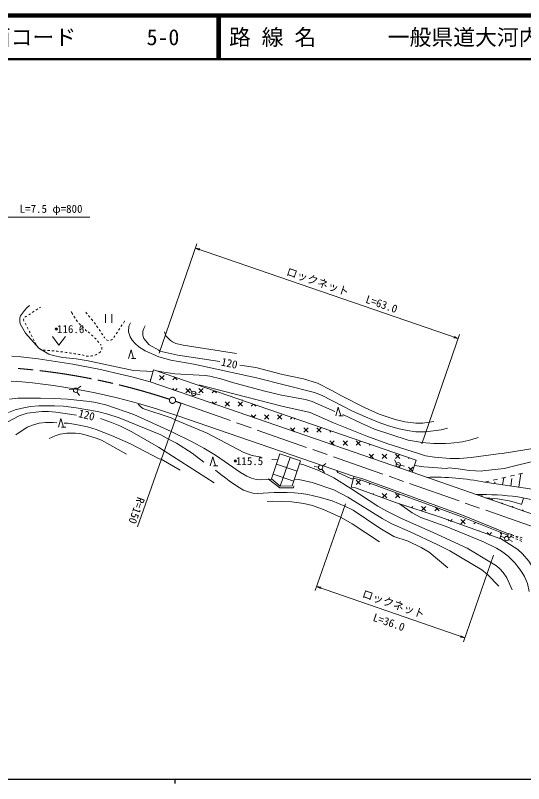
# Model space of a CAD drawing. Units: millimetres, scale not verified. Extents: x 40000 to 680000, y 20000 to 380000.
# Drawn here: x 131451 to 247872, y 204000 to 380000 of the extents above; entities that cross this region are included whole.
import ezdxf
from ezdxf.enums import TextEntityAlignment as Align

# ---------------------------------------------------------------- set-up
doc = ezdxf.new("R2010")
doc.units = ezdxf.units.MM
doc.header["$LTSCALE"] = 1000
doc.header["$PDMODE"] = 32
doc.header["$PDSIZE"] = 500
doc.linetypes.add('CHAIN', pattern=[18.5, 12, -1.5, 3.5, -1.5])
for name, color, linetype, lineweight in [('M-BGD', 7, 'Continuous', 13), ('M-BMK', 2, 'CHAIN', 13), ('M-BMK-ROW', 30, 'Continuous', 13), ('M-STR-HTXT', 7, 'Continuous', 13), ('M-TTL', 2, 'Continuous', 140), ('M-TTL-BAND', 7, 'Continuous', 25), ('M-TTL-LINE', 7, 'Continuous', 50)]:
    doc.layers.add(name, color=color, linetype=linetype, lineweight=lineweight)
doc.layers.add('M-TTL-TXT', color=7, linetype='Continuous')
doc.styles.add('ＭＳ ゴシック', font='')
doc.styles.get('ＭＳ ゴシック').set_extended_font_data('MS Gothic')

# ---------------------------------------------------------------- blocks, each defined once
blk = doc.blocks.new('針葉樹林')
at = {"color": 7, "linetype": 'Continuous', "lineweight": 13}
for p, q in [((-0.6, 0), (0, 2)), ((0, 2), (0.6, 0)), ((0.1, 0), (1.1, 0))]:
    blk.add_line(p, q, dxfattribs=at)
blk = doc.blocks.new('畑')
at = {"color": 7, "linetype": 'Continuous', "lineweight": 13}
for p, q in [((-1.5, 2), (0, 0)), ((0, 0), (1.5, 2))]:
    blk.add_line(p, q, dxfattribs=at)
blk = doc.blocks.new('電話柱1')
at = {"color": 7, "linetype": 'Continuous', "lineweight": 13}
for p, q in [((-1.203, 0.848), (-0.496, 0.14)), ((-0.516, 0.002), (0.484, 0.002)), ((1.475, 0.164), (0.478, 0.078))]:
    blk.add_line(p, q, dxfattribs=at)
blk.add_circle((-0.016, 0.002), 0.5, dxfattribs=at)
blk = doc.blocks.new('電力柱1')
at = {"color": 7, "linetype": 'Continuous', "lineweight": 13}
for p, q in [((-0.49, 0.061), (-1.483, 0.18)), ((0.4, 0.311), (1.186, 0.93)), ((0.316, -0.391), (0.934, -1.176))]:
    blk.add_line(p, q, dxfattribs=at)
blk.add_circle((0.007, 0.002), 0.5, dxfattribs=at)
blk = doc.blocks.new('open_arrow')
at = {"color": 0, "linetype": 'Continuous', "lineweight": -2}
blk.add_lwpolyline([(7.5, 1.25), (0, 0), (7.5, -1.25)], dxfattribs=at)

msp = doc.modelspace()

# ---------------------------------------------------------------- linework, layer by layer
at = {"layer": 'M-BGD'}
for p, q in [((134691, 313569), (134098, 312977)), ((133506, 312384), (132659, 311199)), ((134098, 312977), (133506, 312384)), ((134502, 311384), (134920, 311660)), ((135337, 311935), (135754, 312211)), ((136171, 312486), (136589, 312762)), ((137006, 313037), (137213, 313174)), ((152059, 311557), (152059, 309557)), ((153559, 309557), (153559, 311557)), ((156202, 309519), (156480, 309935)), ((156480, 309935), (156501, 309966)), ((133684, 309465), (133914, 309021)), ((134145, 308577), (134375, 308133)), ((155088, 307858), (155367, 308273)), ((155645, 308688), (155923, 309104)), ((134605, 307689), (134836, 307246)), ((135066, 306802), (135296, 306358)), ((153975, 306196), (154253, 306612)), ((154531, 307027), (154810, 307442)), ((165594, 307473), (165848, 306796)), ((165848, 306796), (165848, 306627)), ((135527, 305914), (135757, 305471)), ((135988, 305027), (136218, 304583)), ((136411, 304211), (136780, 303874)), ((137149, 303537), (137333, 303369)), ((164324, 303325), (164578, 303071)), ((163095, 298803), (162293, 296045)), ((163095, 298803), (223287, 278071)), ((163979, 298499), (164240, 298499)), ((164240, 298499), (165002, 298329)), ((164500, 297501), (165501, 296501)), ((165501, 297501), (164501, 296500)), ((162293, 296045), (222329, 275323)), ((162327, 296674), (162501, 296501)), ((168085, 297085), (167500, 296501)), ((167828, 297173), (168500, 296501)), ((167500, 294500), (167902, 294099)), ((168500, 294501), (168048, 294048)), ((171501, 294501), (170501, 293500)), ((170501, 294500), (171500, 293501)), ((174500, 294501), (173500, 293500)), ((173500, 294500), (174501, 293501)), ((173553, 295281), (173807, 295281)), ((192518, 290455), (173807, 295281)), ((177010, 294010), (176501, 293500)), ((176980, 294021), (177500, 293501)), ((176501, 291500), (177062, 290939)), ((177501, 291500), (176970, 290970)), ((180500, 291501), (179500, 290500)), ((179500, 291500), (180501, 290500)), ((183501, 291501), (182501, 290500)), ((182501, 291500), (183500, 290501)), ((183374, 291810), (183544, 291810)), ((185936, 290936), (185500, 290500)), ((186133, 290868), (186501, 290501)), ((168398, 288313), (209027, 274377)), ((185500, 288501), (186222, 287779)), ((186500, 288500), (185893, 287893)), ((189501, 288500), (188500, 287501)), ((188501, 288500), (189500, 287500)), ((191500, 288500), (192501, 287500)), ((192500, 288501), (191501, 287500)), ((194862, 287862), (194500, 287500)), ((195285, 287716), (195500, 287501)), ((227316, 286984), (226216, 286815)), ((194501, 285501), (195382, 284619)), ((195501, 285500), (194815, 284815)), ((197500, 285501), (198501, 284500)), ((198500, 285500), (197501, 284501)), ((201501, 285500), (200500, 284501)), ((200501, 285500), (201500, 284500)), ((203787, 284787), (203501, 284500)), ((203500, 282501), (204501, 281501)), ((204501, 282500), (203737, 281737)), ((207501, 282500), (206500, 281501)), ((206501, 282501), (207500, 281500)), ((209500, 282501), (210501, 281500)), ((210482, 282482), (209501, 281501)), ((212161, 281904), (212669, 281735)), ((212713, 281713), (212500, 281501)), ((242980, 279618), (255172, 281650)), ((164240, 281057), (165510, 280211)), ((165510, 280211), (177024, 272929)), ((164409, 278433), (164832, 278348)), ((164832, 278348), (169235, 275808)), ((192050, 279516), (190093, 273824)), ((190232, 278263), (191582, 278155)), ((196791, 277927), (192050, 279516)), ((194421, 278722), (192142, 272159)), ((212501, 279501), (213500, 278501)), ((213500, 279501), (212659, 278659)), ((215500, 279501), (216501, 278501)), ((216501, 279500), (215501, 278501)), ((219407, 279407), (218500, 278501)), ((218501, 279501), (219500, 278500)), ((221639, 278639), (221501, 278501)), ((242048, 279533), (242980, 279618)), ((195998, 275620), (191257, 277209)), ((196791, 277927), (194819, 272192)), ((219500, 276501), (219350, 276350)), ((221501, 276501), (222500, 275501)), ((222501, 276501), (221581, 275581)), ((222329, 275323), (223287, 278071)), ((246197, 276909), (243403, 276231)), ((177278, 275808), (178548, 274792)), ((178548, 274792), (179649, 273945)), ((195207, 273321), (190467, 274910)), ((222329, 275323), (270632, 258472)), ((243403, 276231), (238492, 275639)), ((244789, 274441), (245762, 274674)), ((246734, 274907), (247656, 275128)), ((246758, 271893), (247220, 275023)), ((179649, 273945), (180411, 273353)), ((180411, 273353), (182358, 272083)), ((190093, 273824), (192142, 272159)), ((208356, 271913), (208922, 273991)), ((208922, 273991), (209027, 274377)), ((208922, 273991), (210718, 273502)), ((209027, 274377), (210839, 273883)), ((210501, 273501), (209500, 272500)), ((209501, 273501), (210500, 272501)), ((210718, 273502), (233704, 265114)), ((210839, 273883), (233847, 265487)), ((238955, 273043), (239927, 273276)), ((258403, 270176), (238955, 273043)), ((240900, 273509), (241872, 273742)), ((241238, 272706), (241300, 273129)), ((242845, 273975), (243817, 274208)), ((243056, 272438), (243299, 274084)), ((244905, 272166), (245159, 273890)), ((182358, 272083), (183713, 271236)), ((192142, 272159), (194819, 272192)), ((208356, 271913), (209381, 271768)), ((209381, 271768), (218544, 268399)), ((212757, 272757), (212501, 272500)), ((213500, 270501), (213335, 270335)), ((215501, 270500), (216500, 269501)), ((216501, 270501), (215554, 269554)), ((218500, 270500), (219501, 269501)), ((219351, 270351), (218501, 269500)), ((246534, 269669), (257802, 267489)), ((247852, 269414), (247393, 267947)), ((218544, 268399), (228809, 265031)), ((219422, 268111), (222321, 266071)), ((246273, 268346), (247215, 268011)), ((246273, 268346), (246273, 268346)), ((222500, 267500), (222209, 267209)), ((224500, 267500), (225501, 266500)), ((225501, 267501), (224501, 266500)), ((228143, 267143), (227500, 266500)), ((227694, 267307), (228500, 266501)), ((228809, 265031), (242403, 260179)), ((230500, 264501), (230828, 264173)), ((231501, 264500), (231083, 264083)), ((234500, 264500), (233500, 263501)), ((233501, 264500), (234500, 263500)), ((233704, 265114), (244003, 260961)), ((233847, 265487), (244153, 261332)), ((236842, 263842), (236501, 263500)), ((237372, 263629), (237501, 263500)), ((237646, 261923), (237815, 261838)), ((239500, 261501), (240092, 260909)), ((240500, 261500), (239957, 260957)), ((242403, 260179), (242849, 261426)), ((242501, 261501), (242836, 261165)), ((243537, 260328), (242615, 260716)), ((243991, 260966), (244240, 260851)), ((244153, 261332), (244377, 261228)), ((244400, 261290), (244160, 260632)), ((244160, 260632), (244818, 260393)), ((244334, 261161), (244346, 261161)), ((245057, 261051), (244400, 261290)), ((244818, 260393), (245057, 261051)), ((244921, 260675), (245187, 260547)), ((245057, 261051), (245198, 260983)), ((245057, 261051), (245167, 261018)), ((245167, 261018), (245645, 260872)), ((245187, 260547), (245638, 260331)), ((245198, 260983), (245648, 260766)), ((246099, 260548), (246549, 260331)), ((246123, 260726), (246601, 260580)), ((244451, 259923), (245358, 259503)), ((246089, 260115), (246540, 259898)), ((246991, 259682), (247442, 259466)), ((246999, 260114), (247449, 259896)), ((247079, 260434), (247558, 260288)), ((239593, 251932), (242218, 249223))]:
    msp.add_line(p, q, dxfattribs=at)
for points in [[(132659, 311199), (132490, 310691), (132490, 309844), (132574, 309336), (133760, 307219)], [(157805, 309590), (157466, 308828), (157382, 307473), (157720, 306373), (158228, 305611), (158906, 304849), (159752, 304087), (161192, 303155), (164324, 301801)], [(161192, 308913), (160853, 308235), (160684, 307643), (160684, 306627), (160853, 305949), (162123, 304510), (164324, 303325)], [(133760, 307219), (136808, 303748), (139094, 302393), (140110, 302055), (142311, 301631), (145359, 301293), (148153, 300869), (158482, 298668), (162958, 298419)], [(165848, 306627), (166949, 305526), (167457, 305187), (168219, 304849), (169912, 304425), (182104, 302563)], [(164578, 303071), (168642, 302139), (178294, 300700)], [(164324, 301801), (167034, 301039), (172368, 300107), (186676, 296975), (199969, 293588), (201747, 292911), (208690, 289355), (211653, 288000), (214532, 286815), (216902, 285968), (219358, 285291), (221305, 284867), (223168, 284613), (225454, 284613)], [(182866, 299853), (186507, 299345), (192603, 297737), (197429, 296721), (200646, 295705), (203948, 294096), (206150, 292826), (211568, 290117), (214786, 288677), (216818, 287915), (218426, 287407), (220628, 286899), (223168, 286561), (224776, 286561), (226216, 286815)], [(165002, 298329), (167965, 297906), (174908, 297483), (176008, 297313), (178548, 296721), (181173, 295874), (188285, 294011), (192434, 292995), (197937, 291979), (199461, 291556), (204626, 289270)], [(130119, 292064), (131982, 292318), (137231, 292318), (140364, 292233), (143412, 292064), (148407, 291556), (149846, 291302), (152386, 290709), (158567, 288593), (167118, 284698)], [(129865, 289016), (131389, 289609), (132998, 290032), (134945, 290371), (136808, 290540), (140448, 290540), (142480, 290455), (145359, 290117), (150270, 289270), (152640, 288677), (155265, 287831), (164748, 283936), (166526, 282920)], [(159583, 290963), (160176, 290286), (160684, 289947), (167118, 287831), (168050, 287323)], [(192518, 290455), (198953, 289016), (204287, 286645), (211992, 283597), (216733, 281819), (223760, 279618)], [(145444, 288423), (140702, 289101), (139009, 289270), (137485, 289270), (134183, 288847), (132320, 288254), (129696, 286899)], [(150947, 287661), (153487, 286730), (155350, 285968), (158144, 284613), (164240, 281057)], [(168050, 287323), (175416, 284275), (183798, 279872), (185660, 279195), (187777, 278771)], [(206488, 288593), (210637, 286561), (213685, 285206), (221390, 282666), (224607, 282158)], [(140956, 286645), (140110, 286730), (138332, 286730), (136892, 286561), (135368, 286137), (134183, 285629), (131558, 283936)], [(142650, 286561), (143581, 286561), (145698, 286222), (147984, 285714), (149931, 285121), (153487, 283767), (157805, 281819), (164409, 278433)], [(230449, 285460), (229010, 285037), (225454, 284613)], [(139178, 283089), (140533, 283682), (141718, 284021), (143242, 284275), (145190, 284275), (146206, 284190), (147476, 283936), (149931, 283174), (151201, 282666), (156874, 279449)], [(167118, 284698), (172114, 282243), (174654, 280888), (177278, 279279), (180242, 277163), (183036, 275300), (184475, 274453), (185576, 273945), (186592, 273691), (187608, 273607), (190188, 273747)], [(166526, 282920), (168388, 281989), (171944, 279703), (174654, 277671)], [(237476, 283259), (235783, 282751), (233836, 282327), (231211, 281989), (229941, 281904), (227232, 281904), (224607, 282158)], [(223760, 279618), (225369, 279110), (227486, 278771), (231042, 278517), (233158, 278517), (235868, 278687), (242048, 279533)], [(265416, 278687), (261522, 278856), (254579, 278687), (251785, 278263), (246197, 276909)], [(196557, 277245), (197260, 277078), (200985, 275723)], [(222879, 276901), (225030, 276570), (230195, 276231), (230788, 276316), (232904, 276147), (235360, 275723), (238323, 275554), (238492, 275639)], [(200985, 275723), (204372, 274030), (208266, 271575)], [(205049, 275639), (205303, 275300), (208436, 273861), (208887, 273861)], [(195350, 273735), (196413, 273691), (199461, 273014), (204372, 271321), (207589, 269627)], [(183713, 271236), (184814, 270813), (185830, 270559), (186930, 270474), (190740, 270728), (193704, 270728), (195397, 270643), (197006, 270474), (198445, 270220), (201070, 269627), (204033, 268781), (206912, 267595)], [(208266, 271575), (214447, 267595), (216564, 266410), (219866, 264717), (227147, 261499)], [(207589, 269627), (215463, 264717), (217664, 263531), (221898, 261669), (228078, 258790), (230957, 257351), (238323, 252948), (239593, 251932)], [(189132, 268611), (190317, 268696), (194804, 268527), (197514, 268188), (199546, 267680), (202170, 266749), (206065, 264971)], [(206912, 267595), (208859, 266664), (214955, 262515)], [(222321, 266071), (224353, 264971), (230110, 262939), (238662, 259383), (241625, 257943)], [(206065, 264971), (208605, 263531), (214870, 259383)], [(214955, 262515), (218172, 260653), (221390, 259552), (224438, 258113), (226216, 257012), (230534, 253456)], [(227147, 261499), (234936, 257943), (240524, 254557)], [(242375, 260279), (246536, 257605), (247636, 256673), (249076, 254980), (249584, 254133), (250007, 253202), (250854, 249815)], [(241625, 257943), (242810, 257266), (244334, 256081), (245858, 254557), (246705, 253541), (247467, 252440), (248060, 251424), (248737, 249815), (249160, 248037)], [(240524, 254557), (241625, 253879), (242387, 253202), (243149, 252355), (243996, 251170), (245266, 248376)]]:
    msp.add_lwpolyline(points, dxfattribs=at)
msp.add_circle((243997, 260134), 500, dxfattribs=at)
for centre, radius, start, end in [((156256, 317983), 13329, 205.94437, 206.97699), ((156256, 317983), 13329, 206.97699, 209.12629), ((117982, 285611), 39619, 40.98545, 41.70854), ((134267, 310193), 933, 162.62622, 193.32858), ((134267, 310193), 933, 101.22151, 131.92387), ((156256, 317983), 13329, 211.27559, 213.42489), ((156256, 317983), 13329, 215.57419, 217.72349), ((117982, 285611), 39619, 39.53927, 40.26236), ((117982, 285611), 39619, 38.09309, 38.81618), ((156256, 317983), 13329, 219.87279, 222.02209), ((156256, 317983), 13329, 224.17139, 226.32069), ((156256, 317983), 13329, 228.46999, 230.61929), ((117982, 285611), 39619, 36.64691, 37.37), ((117982, 285611), 39619, 35.20073, 35.92382), ((117982, 285611), 39619, 33.75455, 34.47764), ((140516, 297213), 12751, 51.30642, 53.55306), ((140516, 297213), 12751, 46.81315, 49.05979), ((117982, 285611), 39619, 32.30837, 33.03146), ((117982, 285611), 39619, 31.03374, 31.58528), ((140516, 297213), 12751, 42.31987, 44.56651), ((140516, 297213), 12751, 37.82659, 40.07323), ((150130, 303750), 1163, 34.89787, 49.3798), ((152907, 306691), 1177, 238.18835, 262.53075), ((152907, 306691), 1177, 286.87315, 311.21555), ((131987, 221795), 81750, 85.54969, 85.90013), ((131987, 221795), 81750, 84.84882, 85.19926), ((131987, 221795), 81750, 84.14795, 84.49839), ((131987, 221795), 81750, 83.44708, 83.79752), ((131987, 221795), 81750, 82.74621, 83.09665), ((131987, 221795), 81750, 82.04534, 82.39578), ((150130, 303750), 1163, 296.37017, 321.00209), ((150130, 303750), 1163, 345.63402, 10.26594), ((113852, 124752), 178010, 74.20945, 84.57674), ((131987, 221795), 81750, 81.34447, 81.69491), ((131987, 221795), 81750, 80.6436, 80.99404), ((131987, 221795), 81750, 79.94273, 80.29317), ((148227, 306017), 4099, 248.37293, 255.36153), ((148227, 306017), 4099, 262.35014, 269.33874), ((148227, 306017), 4099, 276.32735, 283.31596), ((148227, 306017), 4099, 290.30456, 297.29317), ((148227, 306017), 4099, 304.28177, 306.16484), ((119694, 149616), 147000, 70.65072, 85.78145), ((227529, 217120), 57078, 78.45226, 91.894), ((238362, 209621), 60602, 82.25053, 91.29538), ((238218, 269780), 150, 340.76763, 160.76763), ((238045, 238300), 31152, 74.6852, 87.83885), ((240579, 268956), 150, 340.76763, 160.76763), ((242939, 268133), 150, 340.76763, 160.76763), ((245300, 267309), 150, 340.76763, 160.76763), ((247660, 266486), 150, 340.76763, 160.76763)]:
    msp.add_arc(centre, radius, start, end, dxfattribs=at)
for p in [(140844, 308127), (181827, 277891)]:
    msp.add_point(p, dxfattribs=at)
at = {"layer": 'M-BMK'}
msp.add_line((169393, 291143), (260939, 258987), dxfattribs=at)
msp.add_circle((167446, 291812), 700, dxfattribs=at)
for start, end in [(71.70446, 85.7794), (70.65072, 71.16969)]:
    msp.add_arc((119694, 149616), 150000, start, end, dxfattribs=at)
at = {"layer": 'M-BMK-ROW'}
for p, q in [((189470, 273758), (189500, 273874)), ((192013, 271732), (189470, 273758)), ((195135, 271801), (192013, 271732)), ((195255, 272247), (195135, 271801))]:
    msp.add_line(p, q, dxfattribs=at)
at = {"layer": 'M-STR-HTXT'}
for p, q in [((164398, 302585), (173025, 327632)), ((172699, 326687), (232891, 305954)), ((224590, 281853), (233217, 306900)), ((169393, 291143), (159453, 262838)), ((207039, 268134), (200137, 248247)), ((240987, 256353), (234085, 236465)), ((200465, 249191), (234413, 237410))]:
    msp.add_line(p, q, dxfattribs=at)
msp.add_lwpolyline([(113281, 304996), (115767, 333788), (148518, 333788)], dxfattribs=at)
at = {"layer": 'M-TTL'}
msp.add_line((680000, 380000), (40000, 380000), dxfattribs=at)
at = {"layer": 'M-TTL-BAND'}
for p, q in [((40000, 205000), (579000, 205000)), ((168000, 205000), (168000, 204000))]:
    msp.add_line(p, q, dxfattribs=at)
at = {"layer": 'M-TTL-LINE'}
for p, q in [((177750, 380000), (177750, 370000)), ((178250, 380000), (178250, 370000)), ((40000, 370000), (680000, 370000))]:
    msp.add_line(p, q, dxfattribs=at)

# ---------------------------------------------------------------- block references
at = {"layer": 'M-BGD', "xscale": 1000, "yscale": 1000}
for name, p in [('畑', (141421, 304424)), ('針葉樹林', (157942, 301377)), ('針葉樹林', (205421, 288224)), ('針葉樹林', (141902, 285658)), ('針葉樹林', (176709, 276836))]:
    msp.add_blockref(name, p, dxfattribs=at)
for name, p, rotation in [('電力柱1', (145230, 294119), 359.24292), ('電話柱1', (172318, 293377), 342.24292), ('電話柱1', (219155, 277036), 342.24292), ('電力柱1', (201371, 276435), 359.24292)]:
    msp.add_blockref(name, p, dxfattribs=dict(at, rotation=rotation))
at = {"layer": 'M-STR-HTXT', "xscale": 133, "yscale": 133}
for p, rotation in [((172699, 326687), 341), ((232891, 305954), 161), ((200465, 249191), 340.9), ((234413, 237410), 160.9)]:
    msp.add_blockref('open_arrow', p, dxfattribs=dict(at, rotation=rotation))

# ---------------------------------------------------------------- texts
at = {"layer": 'M-BGD', "style": 'ＭＳ ゴシック'}
for s, p in [('116.6', (141004, 308127)), ('115.5', (181987, 277891))]:
    msp.add_text(s, height=1833, dxfattribs=at).set_placement(p, align=Align.MIDDLE_LEFT)
for rotation, p in [(347.905, (178338, 299265)), (346.278, (145616, 287475))]:
    msp.add_text('120', height=1833, rotation=rotation, dxfattribs=at).set_placement(p, align=Align.BOTTOM_LEFT)
at = {"layer": 'M-STR-HTXT', "style": 'ＭＳ ゴシック'}
msp.add_text('L=7.5 φ=800', height=1833, dxfattribs=at).set_placement((139636, 334216), align=Align.BOTTOM_CENTER)
for s, rotation, p in [('ロックネット', 340.994, (200253, 317586)), ('L=63.0', 340.994, (214867, 312470)), ('ロックネット', 340.861, (217603, 243773)), ('L=36.0', 340.861, (216539, 239593))]:
    msp.add_text(s, height=1833, rotation=rotation, dxfattribs=at).set_placement(p, align=Align.BOTTOM_CENTER)
msp.add_text('R=150', height=1833, rotation=250.254, dxfattribs=at).set_placement((156802, 264127), align=Align.BOTTOM_RIGHT)
at = {"layer": 'M-TTL-TXT', "style": 'ＭＳ ゴシック'}
for s, p in [('図面コード', (120380, 375000)), ('5-0', (161521, 375000)), ('路 線 名', (180380, 375000)), ('一般県道大河内地吉線', (216734, 375000))]:
    msp.add_text(s, height=3666, dxfattribs=at).set_placement(p, align=Align.MIDDLE_LEFT)

doc.saveas('drawing.dxf')
